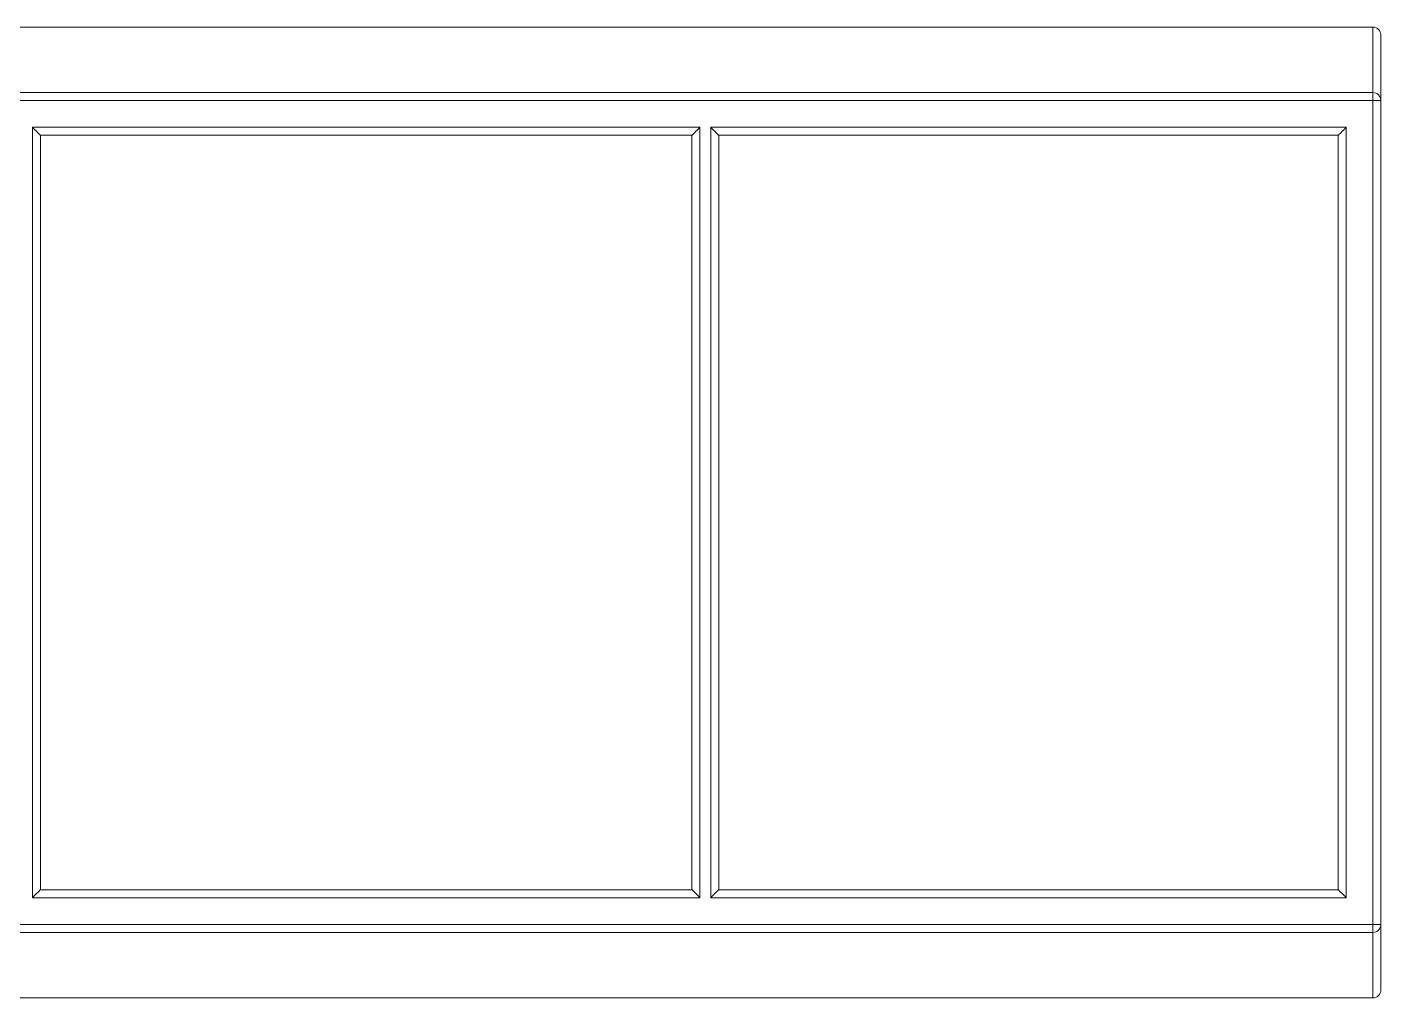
# Model space of a CAD drawing. Header units: inches. Extents: x -1.1 to 19.9, y -1 to 14.3.
# Drawn here: x 12.881 to 14.878, y 7.131 to 8.564 of the extents above; entities that cross this region are included whole.
import ezdxf

# ---------------------------------------------------------------- set-up
doc = ezdxf.new("R2010")
doc.units = ezdxf.units.IN
doc.header["$MEASUREMENT"] = 0
doc.layers.add('Symmetric', color=7, linetype='Continuous')

msp = doc.modelspace()

# ---------------------------------------------------------------- linework, layer by layer
at = {"layer": 'Symmetric', "linetype": 'Continuous', "lineweight": 15}
for p, q in [((14.866651, 8.563983), (2.890273, 8.563983)), ((14.866651, 8.467221), (14.866651, 8.563983)), ((14.878462, 8.552172), (14.878462, 8.45541)), ((2.890273, 8.467221), (14.866651, 8.467221)), ((14.866651, 8.45541), (2.890273, 8.45541)), ((14.866651, 8.467221), (14.866651, 8.45541)), ((14.866651, 7.239485), (14.866651, 8.45541)), ((14.866651, 8.45541), (14.878462, 8.45541)), ((14.878462, 8.45541), (14.878462, 7.239485)), ((12.888698, 7.278855), (12.888698, 8.41604)), ((12.888698, 8.41604), (13.873738, 8.41604)), ((13.873738, 8.41604), (13.873738, 7.278855)), ((13.889485, 7.278855), (13.889485, 8.41604)), ((13.889485, 8.41604), (14.827281, 8.41604)), ((14.827281, 8.41604), (14.827281, 7.278855)), ((12.900509, 8.404229), (12.900509, 7.290666)), ((13.861927, 8.404229), (12.900509, 8.404229)), ((13.861927, 7.290666), (13.861927, 8.404229)), ((13.901297, 8.404229), (13.901297, 7.290666)), ((14.81547, 8.404229), (13.901297, 8.404229)), ((14.81547, 7.290666), (14.81547, 8.404229)), ((13.873738, 7.278855), (12.888698, 7.278855)), ((12.900509, 7.290666), (13.861927, 7.290666)), ((14.827281, 7.278855), (13.889485, 7.278855)), ((13.901297, 7.290666), (14.81547, 7.290666)), ((2.890273, 7.239485), (14.866651, 7.239485)), ((14.866651, 7.239485), (14.866651, 7.227674)), ((14.866651, 7.239485), (14.878462, 7.239485)), ((14.878462, 7.239485), (14.878462, 7.142723)), ((14.866651, 7.227674), (2.890273, 7.227674)), ((14.866651, 7.130912), (14.866651, 7.227674)), ((14.866651, 7.130912), (2.890273, 7.130912))]:
    msp.add_line(p, q, dxfattribs=at)
at = {"layer": 'Symmetric', "linetype": 'Continuous', "lineweight": 15, "flags": 128}
for points in [[(12.888698, 8.41604), (12.890749, 8.413989), (12.892738, 8.412), (12.894604, 8.410134), (12.89629, 8.408448), (12.897746, 8.406992), (12.898927, 8.405811), (12.899797, 8.404941), (12.90033, 8.404408), (12.900509, 8.404229)], [(13.873738, 8.41604), (13.871687, 8.413989), (13.869698, 8.412), (13.867832, 8.410134), (13.866146, 8.408448), (13.86469, 8.406992), (13.863509, 8.405811), (13.862639, 8.404941), (13.862106, 8.404408), (13.861927, 8.404229)], [(13.889485, 8.41604), (13.891536, 8.413989), (13.893525, 8.412), (13.895391, 8.410134), (13.897077, 8.408448), (13.898533, 8.406992), (13.899714, 8.405811), (13.900584, 8.404941), (13.901117, 8.404408), (13.901297, 8.404229)], [(14.827281, 8.41604), (14.82523, 8.413989), (14.823241, 8.412), (14.821375, 8.410134), (14.819689, 8.408448), (14.818233, 8.406992), (14.817052, 8.405811), (14.816182, 8.404941), (14.81565, 8.404408), (14.81547, 8.404229)], [(12.900509, 7.290666), (12.900282, 7.290439), (12.89961, 7.289767), (12.898519, 7.288675), (12.89705, 7.287206), (12.89526, 7.285417), (12.893218, 7.283375), (12.891002, 7.281159), (12.888698, 7.278855)], [(13.861927, 7.290666), (13.862154, 7.290439), (13.862826, 7.289767), (13.863917, 7.288675), (13.865386, 7.287206), (13.867176, 7.285417), (13.869218, 7.283375), (13.871433, 7.281159), (13.873738, 7.278855)], [(13.901297, 7.290666), (13.90107, 7.290439), (13.900397, 7.289767), (13.899306, 7.288675), (13.897837, 7.287206), (13.896047, 7.285417), (13.894006, 7.283375), (13.89179, 7.281159), (13.889485, 7.278855)], [(14.81547, 7.290666), (14.815697, 7.290439), (14.816369, 7.289767), (14.817461, 7.288675), (14.818929, 7.287206), (14.820719, 7.285417), (14.822761, 7.283375), (14.824977, 7.281159), (14.827281, 7.278855)]]:
    msp.add_lwpolyline(points, dxfattribs=at)
at = {"layer": 'Symmetric', "linetype": 'Continuous', "lineweight": 15}
for centre, start, end in [((14.866651, 8.45541), 0, 90), ((14.866651, 7.239485), 270, 0)]:
    msp.add_arc(centre, 0.011811, start, end, dxfattribs=at)
for points in [[(14.866651, 8.563983), (14.869798, 8.563983), (14.872868, 8.562675), (14.877204, 8.558304), (14.878462, 8.55522), (14.878462, 8.552172)], [(14.866651, 7.130912), (14.869798, 7.130912), (14.872868, 7.132219), (14.877204, 7.136591), (14.878462, 7.139675), (14.878462, 7.142723)]]:
    msp.add_open_spline(points, degree=3, knots=[0, 0, 0, 0, 0.5, 0.5, 1, 1, 1, 1], dxfattribs=at)

doc.saveas('drawing.dxf')
